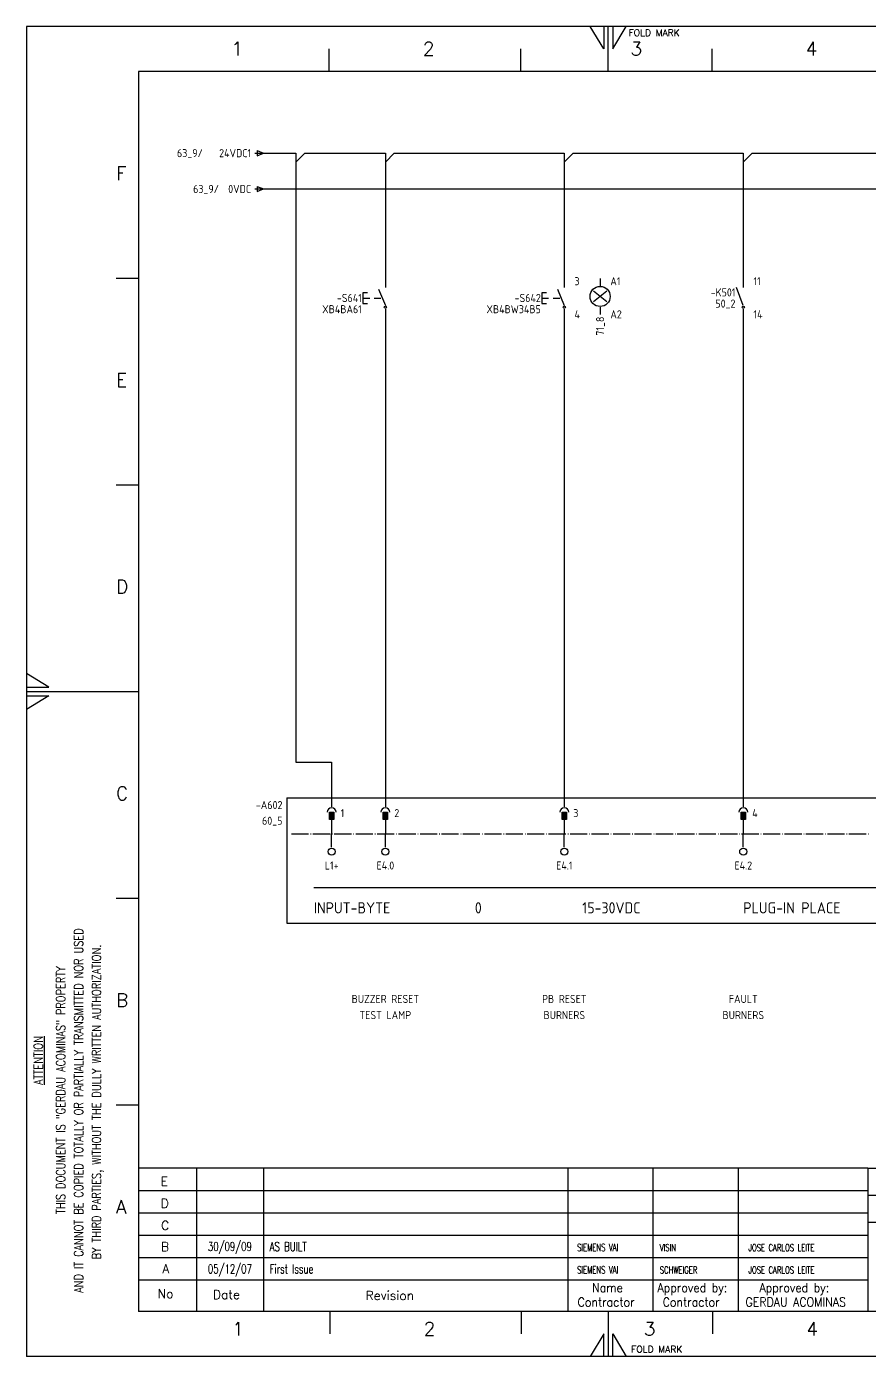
# Model space of a CAD drawing. Extents: x 520 to 940, y 6 to 303.
# Drawn here: x 520.2 to 708.5, y 6.5 to 303.5 of the extents above; entities that cross this region are included whole.
import ezdxf
from ezdxf.enums import TextEntityAlignment as Align

# ---------------------------------------------------------------- set-up
doc = ezdxf.new("R2010")
doc.units = 0
doc.header["$LTSCALE"] = 25
doc.header["$MEASUREMENT"] = 0
doc.linetypes.add('EPLANLINE7', pattern=[0])
doc.layers.get('0').update_dxf_attribs({"linetype": 'CONTINUOUS'})
for name, color, linetype in [('AUTOCONNECTING', 2, 'CONTINUOUS'), ('DESIG_', 3, 'CONTINUOUS'), ('FORM_1', 7, 'CONTINUOUS'), ('FORM_2', 4, 'CONTINUOUS'), ('FORM_3', 6, 'CONTINUOUS'), ('FORM_4', 1, 'CONTINUOUS'), ('MORSETTI', 7, 'CONTINUOUS'), ('RIF_', 7, 'CONTINUOUS'), ('SEF', 5, 'CONTINUOUS'), ('SIMBOLO', 4, 'CONTINUOUS'), ('TESTI', 7, 'CONTINUOUS'), ('TESTO', 5, 'CONTINUOUS')]:
    doc.layers.add(name, color=color, linetype=linetype)
doc.styles.add('ROMANS', font='romans.shx', dxfattribs={"width": 0.7, "oblique": 10, "height": 4})
doc.styles.get("Standard").update_dxf_attribs({"font": 'isocp.shx'})

# ---------------------------------------------------------------- blocks, each defined once
blk = doc.blocks.new('Format A3')
at = {"layer": 'FORM_1'}
for p, q in [((0, 297), (0, 0)), ((420, 297), (0, 297)), ((129, 292), (126, 297)), ((129, 297), (129, 292)), ((130, 287), (130, 297)), ((131, 297), (131, 292)), ((131, 292), (134, 297)), ((67.59, 292), (67.59, 287)), ((110.37, 292), (110.37, 287)), ((153.15, 292), (153.15, 287)), ((20, 240.83), (25, 240.83)), ((20, 194.66), (25, 194.66)), ((5, 149.5), (0, 152.5)), ((0, 149.5), (5, 149.5)), ((0, 148.5), (25, 148.5)), ((0, 147.5), (5, 147.5)), ((5, 147.5), (0, 144.5)), ((20, 102.33), (25, 102.33)), ((20, 56.17), (25, 56.17)), ((37.97, 42), (37.97, 17)), ((52.97, 42), (52.97, 17)), ((120.99, 42), (120.99, 17)), ((140, 42), (140, 17)), ((159.01, 42), (159.01, 17)), ((188.01, 37), (25, 37)), ((188.01, 36), (298, 36)), ((188.01, 32), (25, 32)), ((188.01, 27), (25, 27)), ((188.01, 22), (25, 22)), ((67.78, 10), (67.78, 5)), ((110.55, 10), (110.55, 5)), ((130, 10), (130, 0)), ((153.33, 10), (153.33, 5)), ((129, 5), (126, 0)), ((129, 0), (129, 5)), ((131, 0), (131, 5)), ((131, 5), (134, 0)), ((420, 0), (0, 0))]:
    blk.add_line(p, q, dxfattribs=at)
at = {"layer": 'FORM_3'}
for p, q in [((25, 287), (25, 10)), ((410, 287), (25, 287)), ((410, 10), (25, 10))]:
    blk.add_line(p, q, dxfattribs=at)
at = {"layer": 'FORM_4'}
for p, q in [((188.01, 42), (25, 42)), ((188.01, 42), (188.01, 10)), ((188.01, 42), (410, 42)), ((188.01, 30), (298, 30)), ((188.01, 17), (25, 17)), ((37.97, 17), (37.97, 10)), ((52.97, 17), (52.97, 10)), ((120.99, 17), (120.99, 10)), ((140, 17), (140, 10)), ((159.01, 17), (159.01, 10))]:
    blk.add_line(p, q, dxfattribs=at)
at = {"layer": 'FORM_1', "style": 'ROMANS'}
for p in [(134.55, 294.88), (135.13, 0.84)]:
    blk.add_text('FOLD MARK', height=1.5, dxfattribs=at).set_placement(p)
at = {"layer": 'FORM_2', "style": 'ROMANS', "width": 0.8}
for s, p in [('AND IT CANNOT BE COPIED TOTALLY OR PARTIALLY TRANSMITTED NOR USED', (12.63, 14.2)), ('BY THIRD PARTIES, WITHOUT THE DULLY WRITTEN AUTHORIZATION.', (16.63, 21.66)), ('THIS DOCUMENT IS "GERDAU ACOMINAS" PROPERTY', (8.63, 31.78)), ('%%UATTENTION', (3.61, 60.63))]:
    blk.add_text(s, height=2, rotation=90, dxfattribs=at).set_placement(p)
at = {"layer": 'FORM_2', "style": 'ROMANS'}
for s, p in [('E', (30, 38.12)), ('D', (30, 33.18)), ('C', (30.07, 28.24)), ('B', (30.02, 23.5)), ('A', (30.36, 18.57)), ('No', (29.31, 13.01)), ('Date', (41.68, 12.8)), ('Revision', (75.79, 12.6))]:
    blk.add_text(s, height=2, dxfattribs=at).set_placement(p)
at = {"layer": 'FORM_2', "style": 'ROMANS', "width": 0.9}
for s, p in [('Name', (126.4, 14.35)), ('Approved by:', (141.02, 14.35)), ('Approved by:', (163.81, 14.35)), ('Contractor ', (123.16, 11.12)), ('Contractor ', (142.17, 11.12)), ('GERDAU ACOMINAS', (160.68, 11.14))]:
    blk.add_text(s, height=2, dxfattribs=at).set_placement(p)
at = {"layer": 'FORM_2', "style": 'ROMANS', "flags": 4}
for tag, p in [('21', (189.91, 37.18)), ('18', (189.91, 30.89))]:
    blk.add_attdef(tag, p, '', height=2, dxfattribs=at)
at = {"layer": 'FORM_2', "color": 4, "style": 'ROMANS', "width": 0.8, "flags": 4}
for tag, p in [('22', (251.5, 37)), ('19', (251.5, 30.8)), ('24', (278.73, 22.67))]:
    blk.add_attdef(tag, p, '', height=2, dxfattribs=at)
at = {"layer": 'FORM_2', "style": 'ROMANS', "flags": 4}
for tag, p, height, width in [('23', (276.41, 37.01), 2, 0.8), ('20', (276.22, 30.68), 2, 0.8), ('14', (248.25, 23), 1.5, 0.9), ('15', (264.49, 22.98), 1.5, 0.8), ('16', (248.25, 13), 1.5, 0.9), ('17', (264.49, 12.98), 1.5, 0.8)]:
    blk.add_attdef(tag, p, '', height=height, dxfattribs=dict(at, width=width))
at = {"layer": 'FORM_4', "style": 'ROMANS'}
for s, p in [('1', (45.81, 290.56)), ('2', (88.59, 290.56)), ('3', (135, 290.56)), ('4', (174.14, 290.56)), ('F', (20.01, 262.73)), ('E', (20.01, 216.57)), ('D', (20.01, 170.4)), ('C', (20.01, 124.24)), ('B', (20.01, 78.07)), ('A', (20.01, 31.9)), ('1', (45.99, 4.65)), ('2', (88.77, 4.65)), ('3', (137.98, 4.65)), ('4', (174.32, 4.65))]:
    blk.add_text(s, height=3, dxfattribs=at).set_placement(p)
at = {"layer": 'FORM_4', "color": 1, "style": 'ROMANS', "oblique": 10, "width": 0.8, "flags": 4}
for tag, p in [('11', (300.77, 34.39)), ('12', (300.77, 29.5)), ('13', (300.77, 24.62))]:
    blk.add_attdef(tag, p, '', height=2.5, dxfattribs=at)
at = {"layer": 'FORM_4', "color": 1, "style": 'ROMANS', "flags": 2}
blk.add_attdef('25', (279.66, 12.25), '', height=5, dxfattribs=at)
at = {"layer": 'FORM_4', "style": 'ROMANS', "width": 1.25, "flags": 4}
for tag, p in [('1', (303.88, 13.92)), ('3', (312.28, 13.92)), ('5', (324.88, 13.92)), ('7', (346.28, 13.92)), ('10', (395.28, 13.92))]:
    blk.add_attdef(tag, p, '', height=3.5, dxfattribs=at)
for tag, p in [('2', (310.18, 13.92)), ('4', (322.78, 13.92)), ('6', (339.78, 13.92)), ('9', (387.98, 13.92))]:
    blk.add_attdef(tag, text='', height=3.5, dxfattribs=at).set_placement(p, align=Align.CENTER)
at = {"layer": 'FORM_4', "color": 1, "style": 'ROMANS', "width": 1.25, "flags": 4}
blk.add_attdef('8', (368.28, 13.92), '', height=3.5, dxfattribs=at)
blk = doc.blocks.new('SO284')
at = {"layer": 'TESTI', "color": 2, "linetype": 'EPLANLINE7'}
for p, q in [((-1.175, 0), (0.675, 0)), ((-0.675, 0.575), (0.8, 0)), ((-0.675, 0.575), (-0.675, -0.575)), ((-0.675, -0.575), (0.8, 0))]:
    blk.add_line(p, q, dxfattribs=at)
blk = doc.blocks.new('SO269')
at = {"layer": 'TESTI', "color": 2, "linetype": 'EPLANLINE7'}
for p, q in [((-2, 0), (0, 0)), ((0, 0), (0, -2)), ((0, -2), (2, 0))]:
    blk.add_line(p, q, dxfattribs=at)
blk = doc.blocks.new('SO283')
at = {"layer": 'SIMBOLO', "color": 2, "linetype": 'EPLANLINE7'}
for p, q in [((0, 2), (0, 0)), ((0, 0), (2, 0))]:
    blk.add_line(p, q, dxfattribs=at)
blk = doc.blocks.new('SO280')
at = {"layer": 'TESTI', "color": 2, "linetype": 'EPLANLINE7'}
for p, q in [((-2, 0), (0, 0)), ((0, 0), (0, -2))]:
    blk.add_line(p, q, dxfattribs=at)
blk = doc.blocks.new('31_0_IEC_WUPI')
at = {"layer": 'TESTI', "color": 3, "linetype": 'EPLANLINE7'}
for p, q in [((0, 4), (0, 2)), ((-0.5, 0.8), (0.5, 0.8)), ((-0.5, -0.8), (-0.5, 0.8)), ((0.5, 0.8), (0.5, -0.8)), ((0.5, -0.8), (-0.5, -0.8))]:
    blk.add_line(p, q, dxfattribs=at)
blk.add_arc((0, 0.8), 1, 0, 180, dxfattribs=at)
blk.add_solid([(-0.5, -0.8), (0.5, -0.8), (-0.5, 0.8), (0.5, 0.8)], dxfattribs=at)
blk = doc.blocks.new('SO303')
at = {"layer": 'TESTI', "color": 2, "linetype": 'EPLANLINE7'}
blk.add_line((0, 1), (0, 4), dxfattribs=at)
blk.add_circle((0, 0), 0.8, dxfattribs=at)
blk = doc.blocks.new('35_0_IEC_WUPI')
at = {"layer": 'TESTI', "color": 3, "linetype": 'EPLANLINE7'}
for p, q in [((0, 4), (0, 2)), ((-4, 0.8), (-5, 0.8)), ((-5, 0.8), (-5, -1.6)), ((-1.5, 1.6), (0, -2)), ((-5, -0.4), (-3.5, -0.4)), ((-5, -1.6), (-4, -1.6)), ((-2.5, -0.4), (-1, -0.4)), ((0, -2.8), (0, -4))]:
    blk.add_line(p, q, dxfattribs=at)
blk.add_circle((0, -2.4), 0.25, dxfattribs=at)
blk = doc.blocks.new('46_0_IEC_WUPI')
at = {"layer": 'TESTI', "color": 3, "linetype": 'EPLANLINE7'}
for p, q in [((0, 4), (0, 2.4)), ((1.5, 1.2), (-1.5, -1.2)), ((1.5, -1.2), (-1.5, 1.2)), ((0, -2.4), (0, -4))]:
    blk.add_line(p, q, dxfattribs=at)
blk.add_circle((0, 0), 2.25, dxfattribs=at)
blk = doc.blocks.new('1_0_IEC_WUPI')
at = {"layer": 'SIMBOLO', "color": 3, "linetype": 'EPLANLINE7'}
for p, q in [((0, 4), (0, 2)), ((0, -2), (-1.5, 2)), ((0, -2.8), (0, -4))]:
    blk.add_line(p, q, dxfattribs=at)
blk.add_circle((0, -2.4), 0.25, dxfattribs=at)

msp = doc.modelspace()

# ---------------------------------------------------------------- linework, layer by layer
at = {"layer": 'AUTOCONNECTING', "color": 2, "linetype": 'EPLANLINE7'}
for p, q in [((572.36, 275.19), (578.36, 275.19)), ((582.36, 275.19), (598.36, 275.19)), ((602.36, 275.19), (638.36, 275.19)), ((642.36, 275.19), (678.36, 275.19)), ((682.36, 275.19), (718.36, 275.19)), ((580.36, 273.19), (580.36, 139.19)), ((600.36, 273.19), (600.36, 247.19)), ((640.36, 273.19), (640.36, 247.19)), ((680.36, 273.19), (680.36, 247.19)), ((572.36, 267.19), (904.36, 267.19)), ((600.36, 239.19), (600.36, 131.19)), ((640.36, 239.19), (640.36, 131.19)), ((680.36, 239.19), (680.36, 131.19)), ((580.36, 139.19), (588.36, 139.19)), ((588.36, 139.19), (588.36, 131.19)), ((588.36, 127.19), (588.36, 123.19)), ((600.36, 127.19), (600.36, 123.19)), ((640.36, 127.19), (640.36, 123.19)), ((680.36, 127.19), (680.36, 123.19))]:
    msp.add_line(p, q, dxfattribs=at)
at = {"layer": 'SIMBOLO', "color": 1, "linetype": 'EPLANLINE7'}
for p, q in [((578.36, 131.19), (578.36, 103.19)), ((578.36, 131.19), (902.36, 131.19)), ((578.36, 103.19), (902.36, 103.19))]:
    msp.add_line(p, q, dxfattribs=at)
at = {"layer": 'TESTI', "color": 1, "linetype": 'EPLANLINE7'}
for p, q in [((579.36, 123.19), (583.19, 123.19)), ((583.66, 123.19), (583.76, 123.19)), ((584.14, 123.19), (587.99, 123.19)), ((588.46, 123.19), (588.56, 123.19)), ((588.94, 123.19), (592.76, 123.19)), ((593.24, 123.19), (593.34, 123.19)), ((593.74, 123.19), (597.56, 123.19)), ((598.04, 123.19), (598.14, 123.19)), ((598.51, 123.19), (602.36, 123.19)), ((602.84, 123.19), (602.94, 123.19)), ((603.31, 123.19), (607.14, 123.19)), ((607.61, 123.19), (607.71, 123.19)), ((608.11, 123.19), (611.94, 123.19)), ((612.41, 123.19), (612.51, 123.19)), ((612.89, 123.19), (616.74, 123.19)), ((617.21, 123.19), (617.31, 123.19)), ((617.69, 123.19), (621.51, 123.19)), ((622.01, 123.19), (622.09, 123.19)), ((622.49, 123.19), (626.31, 123.19)), ((626.79, 123.19), (626.89, 123.19)), ((627.26, 123.19), (631.11, 123.19)), ((631.59, 123.19), (631.69, 123.19)), ((632.06, 123.19), (635.89, 123.19)), ((636.39, 123.19), (636.46, 123.19)), ((636.86, 123.19), (640.69, 123.19)), ((641.16, 123.19), (641.26, 123.19)), ((641.64, 123.19), (645.49, 123.19)), ((645.96, 123.19), (646.06, 123.19)), ((646.44, 123.19), (650.29, 123.19)), ((650.76, 123.19), (650.86, 123.19)), ((651.24, 123.19), (655.06, 123.19)), ((655.54, 123.19), (655.64, 123.19)), ((656.04, 123.19), (659.86, 123.19)), ((660.34, 123.19), (660.44, 123.19)), ((660.81, 123.19), (664.66, 123.19)), ((665.14, 123.19), (665.24, 123.19)), ((665.61, 123.19), (669.44, 123.19)), ((669.91, 123.19), (670.01, 123.19)), ((670.41, 123.19), (674.24, 123.19)), ((674.71, 123.19), (674.81, 123.19)), ((675.19, 123.19), (679.04, 123.19)), ((679.51, 123.19), (679.61, 123.19)), ((679.99, 123.19), (683.81, 123.19)), ((684.31, 123.19), (684.39, 123.19)), ((684.79, 123.19), (688.61, 123.19)), ((689.09, 123.19), (689.19, 123.19)), ((689.56, 123.19), (693.41, 123.19)), ((693.89, 123.19), (693.99, 123.19)), ((694.36, 123.19), (698.19, 123.19)), ((698.69, 123.19), (698.76, 123.19)), ((699.16, 123.19), (702.99, 123.19)), ((703.46, 123.19), (703.56, 123.19)), ((703.94, 123.19), (707.79, 123.19)), ((708.26, 123.19), (708.36, 123.19))]:
    msp.add_line(p, q, dxfattribs=at)
at = {"layer": 'TESTI', "color": 0, "linetype": 'EPLANLINE7'}
msp.add_line((584.36, 111.19), (840.36, 111.19), dxfattribs=at)

# ---------------------------------------------------------------- block references
msp.add_blockref('Format A3', (520.17, 6.46))
at = {"layer": 'SIMBOLO'}
for name, p in [('SO284', (572.36, 275.19)), ('SO269', (580.36, 275.19)), ('SO269', (600.36, 275.19)), ('SO269', (640.36, 275.19)), ('SO269', (680.36, 275.19)), ('SO284', (572.36, 267.19)), ('SO283', (580.36, 139.19)), ('SO280', (588.36, 139.19)), ('SO303', (588.36, 119.19)), ('SO303', (600.36, 119.19)), ('SO303', (640.36, 119.19)), ('SO303', (680.36, 119.19))]:
    msp.add_blockref(name, p, dxfattribs=at)
ref = msp.add_blockref('35_0_IEC_WUPI', (600.36, 243.19), dxfattribs=at)
ref.add_attrib('SEF_1', '-S641', dxfattribs={"layer": 'SEF', "color": 2, "height": 1.8, "width": 1.000667, "flags": 2}).set_placement((595.11, 241.94), align=Align.RIGHT)
ref = msp.add_blockref('35_0_IEC_WUPI', (640.36, 243.19), dxfattribs=at)
ref.add_attrib('SEF_1', '-S642', dxfattribs={"layer": 'SEF', "color": 2, "height": 1.8, "width": 1.000667, "flags": 2}).set_placement((635.11, 241.94), align=Align.RIGHT)
ref.add_attrib('DESIGN._1', '3', (642.64, 245.69), dxfattribs={"layer": 'DESIG_', "color": 2, "height": 1.8, "width": 1.000667, "flags": 2})
ref.add_attrib('DESIGN._2', '4', (642.64, 238.29), dxfattribs={"layer": 'DESIG_', "color": 2, "height": 1.8, "width": 1.000667, "flags": 2})
ref = msp.add_blockref('46_0_IEC_WUPI', (648.36, 243.19), dxfattribs=at)
ref.add_attrib('DESIGN._1', 'A1', (650.64, 245.69), dxfattribs={"layer": 'DESIG_', "color": 2, "height": 1.8, "width": 1.000667, "flags": 2})
ref.add_attrib('DESIGN._2', 'A2', (650.64, 238.29), dxfattribs={"layer": 'DESIG_', "color": 2, "height": 1.8, "width": 1.000667, "flags": 2})
ref = msp.add_blockref('1_0_IEC_WUPI', (680.36, 243.19), dxfattribs=at)
ref.add_attrib('SEF_1', '-K501', dxfattribs={"layer": 'SEF', "color": 2, "height": 1.8, "width": 1.000667, "flags": 2}).set_placement((678.61, 243.19), align=Align.RIGHT)
ref.add_attrib('DESIGN._1', '11', (682.64, 245.69), dxfattribs={"layer": 'DESIG_', "color": 2, "height": 1.8, "width": 1.000667, "flags": 2})
ref.add_attrib('DESIGN._2', '14', (682.64, 238.29), dxfattribs={"layer": 'DESIG_', "color": 2, "height": 1.8, "width": 1.000667, "flags": 2})
ref = msp.add_blockref('31_0_IEC_WUPI', (588.36, 127.19), dxfattribs=at)
ref.add_attrib('DESIGN._1', '1', (590.36, 126.89), dxfattribs={"layer": 'MORSETTI', "color": 2, "height": 1.8, "width": 1.000667, "flags": 2})
ref = msp.add_blockref('31_0_IEC_WUPI', (600.36, 127.19), dxfattribs=at)
ref.add_attrib('DESIGN._1', '2', (602.36, 126.89), dxfattribs={"layer": 'MORSETTI', "color": 2, "height": 1.8, "width": 1.000667, "flags": 2})
ref = msp.add_blockref('31_0_IEC_WUPI', (640.36, 127.19), dxfattribs=at)
ref.add_attrib('DESIGN._1', '3', (642.36, 126.89), dxfattribs={"layer": 'MORSETTI', "color": 2, "height": 1.8, "width": 1.000667, "flags": 2})
ref = msp.add_blockref('31_0_IEC_WUPI', (680.36, 127.19), dxfattribs=at)
ref.add_attrib('DESIGN._1', '4', (682.36, 126.89), dxfattribs={"layer": 'MORSETTI', "color": 2, "height": 1.8, "width": 1.000667, "flags": 2})

# ---------------------------------------------------------------- texts
at = {"layer": 'FORM_2', "style": 'ROMANS', "width": 0.7}
for s, p in [('30/09/09', (565.62, 30.86)), ('05/12/07', (565.62, 25.86))]:
    msp.add_text(s, height=2, dxfattribs=at).set_placement(p, align=Align.MIDDLE)
for s, height, p in [('AS BUILT', 2, (574.5, 29.99)), ('SIEMENS VAI', 1.6, (643.21, 29.99)), ('VISIN', 1.6, (661.69, 29.95)), ('JOSE CARLOS LEITE', 1.6, (681.53, 29.95)), ('First Issue', 2, (574.5, 24.99)), ('SIEMENS VAI', 1.6, (643.21, 24.99)), ('SCHWEIGER', 1.6, (661.69, 24.95)), ('JOSE CARLOS LEITE', 1.6, (681.53, 24.95))]:
    msp.add_text(s, height=height, dxfattribs=at).set_placement(p)
at = {"layer": 'RIF_', "color": 2, "width": 1.000667}
for s, p in [('63_9/', (559.56, 274.29)), ('63_9/', (563.16, 266.29)), ('50_2', (678.61, 240.69))]:
    msp.add_text(s, height=1.8, dxfattribs=at).set_placement(p, align=Align.RIGHT)
msp.add_text('71_8', height=1.8, rotation=90, dxfattribs=at).set_placement((649.26, 238.69), align=Align.RIGHT)
at = {"layer": 'TESTI', "color": 2, "width": 1.000667}
for s, p in [('XB4BA61', (595.11, 239.44)), ('XB4BW34B5', (635.11, 239.44)), ('-A602', (577.36, 128.69)), ('60_5', (577.36, 125.19))]:
    msp.add_text(s, height=1.8, dxfattribs=at).set_placement(p, align=Align.RIGHT)
at = {"layer": 'TESTO', "color": 2, "width": 1.000667}
for s, p in [('24VDC1', (570.36, 274.29)), ('0VDC', (570.36, 266.29))]:
    msp.add_text(s, height=1.8, dxfattribs=at).set_placement(p, align=Align.RIGHT)
for s, p in [('L1+', (588.36, 115.19)), ('E4.0', (600.36, 115.19)), ('E4.1', (640.36, 115.19)), ('E4.2', (680.36, 115.19)), ('BUZZER RESET', (600.36, 85.39)), ('PB RESET', (640.36, 85.39)), ('FAULT', (680.36, 85.39)), ('TEST LAMP', (600.36, 81.79)), ('BURNERS', (640.36, 81.79)), ('BURNERS', (680.36, 81.79))]:
    msp.add_text(s, height=1.8, dxfattribs=at).set_placement(p, align=Align.CENTER)
at = {"layer": 'TESTO', "color": 3, "width": 1.0032}
for s, p in [('INPUT-BYTE', (584.36, 105.39)), ('0', (620.36, 105.39)), ('15-30VDC', (644.36, 105.39)), ('PLUG-IN PLACE', (680.36, 105.39))]:
    msp.add_text(s, height=2.5, dxfattribs=at).set_placement(p)

doc.saveas('drawing.dxf')
